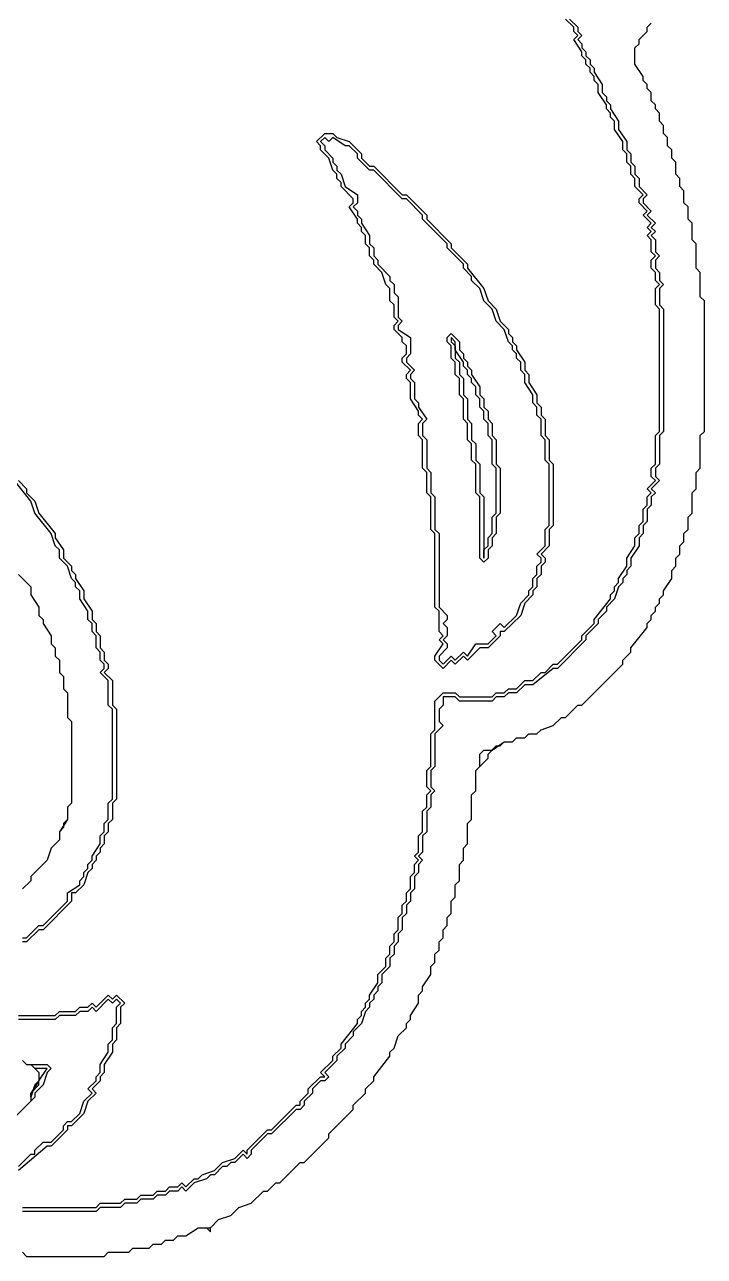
# Model space of a CAD drawing. Header units: millimetres. Extents: x 2 to 58.7, y 4.1 to 84.
# Drawn here: x 48.57 to 58.66, y 17.03 to 35.31 of the extents above; entities that cross this region are included whole.
import ezdxf

# ---------------------------------------------------------------- set-up
doc = ezdxf.new("R2010")
doc.units = ezdxf.units.MM
for name, color, linetype, true_color in [('CUT_OUTER', 1, 'Continuous', 0xa7a7a7), ('FILL_HAIR', 5, 'Continuous', 0x905530), ('FILL_WHITE', 4, 'Continuous', 0xf5f3f0), ('RAISED_METAL', 2, 'Continuous', 0xa7a7a7)]:
    doc.layers.add(name, color=color, linetype=linetype, true_color=true_color)

msp = doc.modelspace()

# ---------------------------------------------------------------- linework, layer by layer
at = {"layer": 'CUT_OUTER'}
for points in [[(48.54, 17.091), (48.6, 17.03), (49.752, 17.03), (49.812, 17.091), (50.115, 17.091), (50.176, 17.152), (50.418, 17.152), (50.479, 17.212), (50.6, 17.212), (50.661, 17.273), (50.782, 17.273), (50.842, 17.333), (50.964, 17.333), (51.145, 17.455), (51.267, 17.455), (51.327, 17.394), (51.327, 17.455), (51.448, 17.576), (51.63, 17.636), (51.751, 17.758), (51.933, 17.818), (52.115, 18), (52.176, 18), (52.297, 18.121), (52.357, 18.121), (52.66, 18.424), (52.721, 18.424), (53.084, 18.788), (53.084, 18.848), (53.448, 19.212), (53.448, 19.273), (53.63, 19.455), (53.63, 19.515), (53.751, 19.636), (53.751, 19.697), (53.993, 20), (53.993, 20.061), (54.054, 20.121), (54.115, 20.303), (54.236, 20.424), (54.236, 20.485), (54.296, 20.545), (54.296, 20.606), (54.418, 20.788), (54.418, 20.909), (54.478, 20.97), (54.478, 21.03), (54.599, 21.212), (54.599, 21.333), (54.66, 21.394), (54.66, 21.515), (54.721, 21.576), (54.721, 21.697), (54.781, 21.758), (54.781, 21.879), (54.842, 21.939), (54.842, 22.061), (54.902, 22.121), (54.902, 22.303), (54.963, 22.364), (54.963, 22.545), (55.024, 22.606), (55.024, 22.848), (55.084, 22.909), (55.084, 23.091), (55.145, 23.152), (55.145, 23.455), (55.205, 23.515), (55.205, 23.879), (55.266, 23.939), (55.266, 24.242), (55.448, 24.424), (55.448, 24.485), (55.569, 24.606), (55.63, 24.606), (55.69, 24.667), (55.811, 24.667), (55.872, 24.727), (55.993, 24.727), (56.054, 24.788), (56.175, 24.788), (56.236, 24.848), (56.417, 24.909), (56.539, 25.03), (56.599, 25.03), (56.781, 25.212), (56.842, 25.212), (57.448, 25.818), (57.448, 25.879), (57.569, 26), (57.569, 26.061), (57.811, 26.364), (57.811, 26.424), (57.872, 26.485), (57.872, 26.545), (57.932, 26.606), (57.932, 26.667), (57.993, 26.727), (57.993, 26.788), (58.054, 26.848), (58.054, 26.909), (58.175, 27.091), (58.175, 27.212), (58.235, 27.273), (58.235, 27.394), (58.296, 27.455), (58.296, 27.576), (58.357, 27.636), (58.357, 27.758), (58.417, 27.818), (58.417, 28), (58.478, 28.061), (58.478, 28.364), (58.538, 28.424), (58.538, 28.667), (58.599, 28.727), (58.599, 29.212), (58.66, 29.273), (58.66, 31.212), (58.599, 31.273), (58.599, 31.636), (58.538, 31.697), (58.538, 32.061), (58.478, 32.121), (58.478, 32.364), (58.417, 32.424), (58.417, 32.606), (58.357, 32.667), (58.357, 32.848), (58.296, 32.909), (58.296, 33.03), (58.235, 33.091), (58.235, 33.273), (58.175, 33.333), (58.175, 33.455), (58.114, 33.515), (58.114, 33.636), (58.054, 33.697), (58.054, 33.818), (57.993, 33.879), (57.993, 34), (57.932, 34.061), (57.932, 34.121), (57.872, 34.182), (57.872, 34.303), (57.811, 34.364), (57.811, 34.424), (57.751, 34.485), (57.751, 34.545), (57.629, 34.727), (57.629, 34.97), (57.69, 35.03), (57.69, 35.091), (57.811, 35.212), (57.811, 35.273), (57.872, 35.333)], [(48.54, 27.091), (48.661, 26.97), (48.661, 26.848), (48.782, 26.667), (48.782, 26.545), (48.843, 26.485), (48.843, 26.424), (48.964, 26.242), (48.964, 26.121), (49.024, 26.061), (49.024, 25.939), (49.085, 25.879), (49.085, 25.697), (49.146, 25.636), (49.146, 25.455), (49.206, 25.394), (49.206, 25.03), (49.267, 24.97), (49.267, 23.758), (49.206, 23.697), (49.206, 23.515), (49.085, 23.333), (49.085, 23.212), (48.964, 23.091), (48.903, 22.909), (48.661, 22.667), (48.661, 22.606), (48.54, 22.485)], [(48.54, 19.939), (48.6, 19.879), (48.661, 19.879), (48.782, 19.758), (48.782, 19.636), (48.661, 19.455), (48.661, 19.333), (48.418, 19.091)]]:
    msp.add_lwpolyline(points, dxfattribs=at)
at = {"layer": 'FILL_HAIR'}
for points in [[(48.54, 17.758), (49.63, 17.758), (49.691, 17.818), (49.994, 17.818), (50.055, 17.879), (50.236, 17.879), (50.297, 17.939), (50.479, 17.939), (50.539, 18), (50.661, 18), (50.721, 18.061), (50.842, 18.061), (50.903, 18.121), (50.964, 18.061), (51.085, 18.182), (51.145, 18.182), (51.206, 18.242), (51.388, 18.303), (51.509, 18.424), (51.691, 18.485), (51.812, 18.606), (51.873, 18.545), (51.873, 18.606), (52.176, 18.909), (52.236, 18.909), (52.6, 19.273), (52.66, 19.273), (52.66, 19.333), (52.781, 19.455), (52.781, 19.515), (52.963, 19.697), (53.024, 19.697), (52.963, 19.758), (53.145, 19.939), (53.145, 20), (53.266, 20.121), (53.266, 20.182), (53.509, 20.485), (53.509, 20.545), (53.569, 20.606), (53.569, 20.667), (53.63, 20.727), (53.63, 20.788), (53.69, 20.848), (53.69, 20.909), (53.812, 21.091), (53.812, 21.212), (53.933, 21.333), (53.933, 21.455), (53.993, 21.515), (53.993, 21.636), (54.054, 21.697), (54.054, 21.818), (54.115, 21.879), (54.115, 22.061), (54.175, 22.121), (54.175, 22.242), (54.236, 22.303), (54.236, 22.424), (54.296, 22.485), (54.296, 22.667), (54.357, 22.727), (54.357, 22.848), (54.418, 22.909), (54.357, 22.97), (54.418, 23.03), (54.418, 23.273), (54.478, 23.333), (54.478, 23.636), (54.539, 23.697), (54.539, 23.879), (54.599, 23.939), (54.539, 24), (54.539, 24.242), (54.599, 24.303), (54.599, 24.788), (54.66, 24.848), (54.66, 25.273), (54.781, 25.394), (54.963, 25.394), (55.024, 25.333), (55.508, 25.333), (55.569, 25.394), (55.69, 25.394), (55.751, 25.455), (55.872, 25.455), (55.993, 25.576), (56.114, 25.576), (56.236, 25.697), (56.296, 25.697), (56.417, 25.818), (56.478, 25.818), (56.842, 26.182), (56.842, 26.242), (57.023, 26.424), (57.023, 26.485), (57.266, 26.788), (57.266, 26.848), (57.326, 26.909), (57.326, 26.97), (57.387, 27.03), (57.387, 27.091), (57.508, 27.273), (57.508, 27.394), (57.629, 27.576), (57.629, 27.697), (57.69, 27.758), (57.69, 27.879), (57.751, 27.939), (57.751, 28.121), (57.811, 28.182), (57.811, 28.303), (57.872, 28.364), (57.811, 28.424), (57.932, 28.545), (57.872, 28.606), (57.872, 28.727), (57.932, 28.788), (57.932, 29.212), (57.993, 29.273), (57.993, 31.091), (57.932, 31.152), (57.932, 31.394), (57.993, 31.455), (57.932, 31.515), (57.932, 31.636), (57.872, 31.697), (57.872, 31.818), (57.932, 31.879), (57.872, 31.939), (57.872, 32.121), (57.811, 32.182), (57.872, 32.242), (57.811, 32.303), (57.872, 32.364), (57.751, 32.485), (57.811, 32.545), (57.69, 32.667), (57.69, 32.727), (57.751, 32.788), (57.629, 32.909), (57.629, 33.03), (57.569, 33.091), (57.569, 33.212), (57.508, 33.273), (57.508, 33.394), (57.448, 33.455), (57.448, 33.576), (57.326, 33.758), (57.326, 33.879), (57.266, 33.939), (57.266, 34), (57.205, 34.061), (57.205, 34.121), (57.084, 34.303), (57.084, 34.424), (57.023, 34.485), (57.023, 34.545), (56.963, 34.606), (56.963, 34.667), (56.902, 34.727), (56.902, 34.788), (56.842, 34.848), (56.842, 34.909), (56.72, 35.091), (56.781, 35.152), (56.72, 35.212), (56.72, 35.273), (56.599, 35.394)], [(48.479, 28.545), (48.6, 28.424), (48.6, 28.364), (48.721, 28.242), (48.782, 28.061), (49.024, 27.758), (49.024, 27.697), (49.146, 27.515), (49.146, 27.394), (49.267, 27.273), (49.267, 27.212), (49.327, 27.152), (49.327, 27.091), (49.449, 26.909), (49.449, 26.788), (49.57, 26.606), (49.57, 26.485), (49.63, 26.424), (49.63, 26.303), (49.691, 26.242), (49.691, 26.061), (49.752, 26), (49.752, 25.879), (49.812, 25.818), (49.812, 25.758), (49.752, 25.697), (49.873, 25.576), (49.873, 25.212), (49.933, 25.152), (49.933, 23.818), (49.873, 23.758), (49.873, 23.515), (49.812, 23.455), (49.812, 23.333), (49.752, 23.273), (49.752, 23.152), (49.691, 23.091), (49.691, 23.03), (49.63, 22.97), (49.63, 22.909), (49.57, 22.848), (49.57, 22.788), (49.509, 22.727), (49.449, 22.545), (49.327, 22.424), (49.267, 22.424), (49.267, 22.303), (48.843, 21.879), (48.782, 21.879), (48.6, 21.697), (48.54, 21.697)], [(48.479, 20.606), (49.024, 20.606), (49.085, 20.667), (49.327, 20.667), (49.388, 20.727), (49.509, 20.727), (49.57, 20.788), (49.63, 20.727), (49.812, 20.909), (49.873, 20.848), (49.933, 20.909), (50.055, 20.788), (49.994, 20.727), (49.994, 20.485), (49.933, 20.424), (49.933, 20.242), (49.873, 20.182), (49.873, 20.061), (49.752, 19.879), (49.752, 19.758), (49.691, 19.697), (49.691, 19.636), (49.57, 19.515), (49.63, 19.455), (49.509, 19.333), (49.449, 19.152), (49.267, 18.97), (49.206, 18.97), (49.206, 18.909), (48.964, 18.667), (48.903, 18.667), (48.479, 18.303)]]:
    msp.add_lwpolyline(points, dxfattribs=at)
msp.add_lwpolyline([(53.024, 33.697), (53.145, 33.697), (53.206, 33.636), (53.387, 33.576), (53.569, 33.394), (53.569, 33.333), (53.69, 33.212), (53.751, 33.212), (54.175, 32.788), (54.236, 32.788), (54.539, 32.485), (54.539, 32.424), (54.902, 32.061), (54.902, 32), (55.145, 31.758), (55.145, 31.697), (55.387, 31.394), (55.448, 31.212), (55.569, 31.091), (55.63, 30.909), (55.751, 30.788), (55.751, 30.727), (55.811, 30.667), (55.811, 30.606), (55.872, 30.545), (55.872, 30.485), (55.993, 30.303), (55.993, 30.182), (56.054, 30.121), (56.054, 30), (56.175, 29.818), (56.175, 29.697), (56.236, 29.636), (56.236, 29.515), (56.296, 29.455), (56.296, 29.212), (56.357, 29.152), (56.357, 28.848), (56.417, 28.788), (56.417, 27.879), (56.357, 27.818), (56.357, 27.576), (56.236, 27.455), (56.296, 27.394), (56.296, 27.333), (56.236, 27.273), (56.236, 27.152), (56.175, 27.091), (56.175, 26.97), (56.114, 26.909), (56.114, 26.848), (55.993, 26.727), (55.933, 26.545), (55.69, 26.303), (55.63, 26.303), (55.63, 26.242), (55.448, 26.061), (55.327, 26.061), (55.145, 25.879), (55.084, 25.939), (54.963, 25.818), (54.902, 25.879), (54.781, 25.758), (54.66, 25.879), (54.66, 25.939), (54.781, 26.121), (54.721, 26.182), (54.781, 26.242), (54.721, 26.303), (54.721, 26.606), (54.66, 26.667), (54.66, 27.758), (54.599, 27.818), (54.599, 28.303), (54.539, 28.364), (54.539, 28.667), (54.478, 28.727), (54.478, 29.152), (54.418, 29.212), (54.418, 29.394), (54.478, 29.455), (54.418, 29.515), (54.418, 29.576), (54.296, 29.758), (54.296, 30), (54.236, 30.061), (54.236, 30.121), (54.296, 30.182), (54.175, 30.303), (54.175, 30.364), (54.236, 30.424), (54.236, 30.545), (54.175, 30.606), (54.175, 30.667), (54.054, 30.788), (54.054, 30.848), (54.115, 30.909), (54.054, 30.97), (54.054, 31.152), (53.993, 31.212), (53.993, 31.394), (53.933, 31.455), (53.872, 31.636), (53.751, 31.758), (53.751, 31.818), (53.69, 31.879), (53.69, 32), (53.63, 32.061), (53.63, 32.182), (53.569, 32.242), (53.569, 32.303), (53.509, 32.364), (53.509, 32.424), (53.387, 32.606), (53.448, 32.667), (53.448, 32.727), (53.266, 32.909), (53.266, 32.97), (53.206, 33.03), (53.206, 33.091), (53.145, 33.152), (53.084, 33.333), (52.963, 33.455), (52.963, 33.515), (52.903, 33.576)], close=True, dxfattribs=at)
at = {"layer": 'FILL_WHITE'}
for points in [[(54.902, 30.667), (54.902, 30.606), (54.963, 30.545), (54.963, 30.364), (55.024, 30.303), (55.024, 30.121), (55.084, 30.061), (55.084, 29.818), (55.145, 29.758), (55.145, 29.455), (55.205, 29.394), (55.205, 29.152), (55.266, 29.091), (55.266, 28.848), (55.327, 28.788), (55.327, 28.364), (55.387, 28.303), (55.387, 27.394), (55.387, 27.515), (55.448, 27.576), (55.448, 27.697), (55.508, 27.758), (55.508, 28), (55.569, 28.061), (55.569, 28.727), (55.508, 28.788), (55.508, 29.152), (55.448, 29.212), (55.448, 29.394), (55.387, 29.455), (55.387, 29.576), (55.327, 29.636), (55.327, 29.758), (55.266, 29.818), (55.266, 29.939), (55.205, 30), (55.205, 30.061), (55.145, 30.121), (55.145, 30.182), (55.084, 30.242), (55.084, 30.303), (54.963, 30.485), (54.963, 30.606)], [(48.903, 19.818), (48.721, 19.818), (48.782, 19.758), (48.782, 19.636), (48.721, 19.576), (48.661, 19.394), (48.661, 19.455), (48.782, 19.576), (48.782, 19.636)]]:
    msp.add_lwpolyline(points, close=True, dxfattribs=at)
at = {"layer": 'RAISED_METAL'}
for points in [[(56.66, 35.394), (56.781, 35.273), (56.781, 35.212), (56.842, 35.152), (56.781, 35.091), (56.842, 35.03), (56.842, 34.97), (56.902, 34.909), (56.902, 34.848), (56.963, 34.788), (56.963, 34.727), (57.023, 34.667), (57.023, 34.606), (57.145, 34.424), (57.145, 34.303), (57.205, 34.242), (57.205, 34.182), (57.266, 34.121), (57.266, 34.061), (57.387, 33.879), (57.387, 33.758), (57.508, 33.576), (57.508, 33.455), (57.569, 33.394), (57.569, 33.273), (57.629, 33.212), (57.629, 33.091), (57.69, 33.03), (57.69, 32.909), (57.811, 32.788), (57.751, 32.727), (57.751, 32.667), (57.872, 32.545), (57.811, 32.485), (57.932, 32.364), (57.872, 32.303), (57.932, 32.242), (57.872, 32.182), (57.932, 32.121), (57.932, 31.939), (57.993, 31.879), (57.932, 31.818), (57.932, 31.697), (57.993, 31.636), (57.993, 31.515), (58.054, 31.455), (57.993, 31.394), (57.993, 31.152), (58.054, 31.091), (58.054, 29.273), (57.993, 29.212), (57.993, 28.788), (57.932, 28.727), (57.932, 28.606), (57.993, 28.545), (57.872, 28.424), (57.932, 28.364), (57.872, 28.303), (57.872, 28.182), (57.811, 28.121), (57.811, 27.939), (57.751, 27.879), (57.751, 27.758), (57.69, 27.697), (57.69, 27.576), (57.569, 27.394), (57.569, 27.273), (57.508, 27.212), (57.508, 27.152), (57.448, 27.091), (57.448, 27.03), (57.387, 26.97), (57.326, 26.788), (57.205, 26.667), (57.205, 26.606), (57.084, 26.485), (57.084, 26.424), (56.902, 26.242), (56.902, 26.182), (56.478, 25.758), (56.417, 25.758), (56.114, 25.515), (55.993, 25.515), (55.872, 25.394), (55.751, 25.394), (55.69, 25.333), (55.569, 25.333), (55.508, 25.273), (55.024, 25.273), (54.963, 25.333), (54.781, 25.333), (54.781, 25.212), (54.721, 25.152), (54.721, 24.97), (54.781, 24.909), (54.66, 24.788), (54.66, 24.303), (54.599, 24.242), (54.599, 24), (54.66, 23.939), (54.599, 23.879), (54.599, 23.697), (54.539, 23.636), (54.539, 23.333), (54.478, 23.273), (54.478, 23.03), (54.418, 22.97), (54.478, 22.909), (54.418, 22.848), (54.418, 22.727), (54.357, 22.667), (54.357, 22.485), (54.296, 22.424), (54.296, 22.303), (54.236, 22.242), (54.236, 22.121), (54.175, 22.061), (54.175, 21.879), (54.115, 21.818), (54.115, 21.697), (54.054, 21.636), (54.054, 21.515), (53.993, 21.455), (53.993, 21.333), (53.872, 21.212), (53.872, 21.091), (53.812, 21.03), (53.812, 20.97), (53.751, 20.909), (53.751, 20.848), (53.69, 20.788), (53.69, 20.727), (53.63, 20.667), (53.569, 20.485), (53.448, 20.364), (53.448, 20.303), (53.327, 20.182), (53.327, 20.121), (53.206, 20), (53.206, 19.939), (53.024, 19.758), (53.084, 19.697), (53.024, 19.636), (52.963, 19.636), (52.842, 19.515), (52.842, 19.455), (52.721, 19.333), (52.721, 19.273), (52.66, 19.212), (52.6, 19.212), (52.236, 18.848), (52.176, 18.848), (51.933, 18.606), (51.933, 18.545), (51.873, 18.485), (51.812, 18.545), (51.691, 18.424), (51.63, 18.424), (51.57, 18.364), (51.509, 18.364), (51.388, 18.242), (51.327, 18.242), (51.267, 18.182), (51.085, 18.121), (50.964, 18), (50.903, 18.061), (50.842, 18), (50.721, 18), (50.661, 17.939), (50.539, 17.939), (50.479, 17.879), (50.297, 17.879), (50.236, 17.818), (50.055, 17.818), (49.994, 17.758), (49.691, 17.758), (49.63, 17.697), (48.54, 17.697)], [(48.54, 17.091), (48.6, 17.03), (49.752, 17.03), (49.812, 17.091), (50.115, 17.091), (50.176, 17.152), (50.418, 17.152), (50.479, 17.212), (50.6, 17.212), (50.661, 17.273), (50.782, 17.273), (50.842, 17.333), (50.964, 17.333), (51.145, 17.455), (51.327, 17.455), (51.448, 17.576), (51.63, 17.636), (51.751, 17.758), (51.933, 17.818), (52.115, 18), (52.176, 18), (52.297, 18.121), (52.357, 18.121), (52.66, 18.424), (52.721, 18.424), (53.084, 18.788), (53.084, 18.848), (53.448, 19.212), (53.448, 19.273), (53.63, 19.455), (53.63, 19.515), (53.751, 19.636), (53.751, 19.697), (53.993, 20), (53.993, 20.061), (54.054, 20.121), (54.115, 20.303), (54.236, 20.424), (54.236, 20.485), (54.296, 20.545), (54.296, 20.606), (54.418, 20.788), (54.418, 20.909), (54.478, 20.97), (54.478, 21.03), (54.599, 21.212), (54.599, 21.333), (54.66, 21.394), (54.66, 21.515), (54.721, 21.576), (54.721, 21.697), (54.781, 21.758), (54.781, 21.879), (54.842, 21.939), (54.842, 22.061), (54.902, 22.121), (54.902, 22.303), (54.963, 22.364), (54.963, 22.545), (55.024, 22.606), (55.024, 22.848), (55.084, 22.909), (55.084, 23.091), (55.145, 23.152), (55.145, 23.455), (55.205, 23.515), (55.205, 23.879), (55.266, 23.939), (55.266, 24.242), (55.327, 24.303), (55.327, 24.485), (55.387, 24.545), (55.508, 24.545), (55.69, 24.667), (55.811, 24.667), (55.872, 24.727), (55.993, 24.727), (56.054, 24.788), (56.175, 24.788), (56.236, 24.848), (56.417, 24.909), (56.539, 25.03), (56.599, 25.03), (56.781, 25.212), (56.842, 25.212), (57.448, 25.818), (57.448, 25.879), (57.569, 26), (57.569, 26.061), (57.811, 26.364), (57.811, 26.424), (57.872, 26.485), (57.872, 26.545), (57.932, 26.606), (57.932, 26.667), (57.993, 26.727), (57.993, 26.788), (58.054, 26.848), (58.054, 26.909), (58.175, 27.091), (58.175, 27.212), (58.235, 27.273), (58.235, 27.394), (58.296, 27.455), (58.296, 27.576), (58.357, 27.636), (58.357, 27.758), (58.417, 27.818), (58.417, 28), (58.478, 28.061), (58.478, 28.364), (58.538, 28.424), (58.538, 28.667), (58.599, 28.727), (58.599, 29.212), (58.66, 29.273), (58.66, 31.212), (58.599, 31.273), (58.599, 31.636), (58.538, 31.697), (58.538, 32.061), (58.478, 32.121), (58.478, 32.364), (58.417, 32.424), (58.417, 32.606), (58.357, 32.667), (58.357, 32.848), (58.296, 32.909), (58.296, 33.03), (58.235, 33.091), (58.235, 33.273), (58.175, 33.333), (58.175, 33.455), (58.114, 33.515), (58.114, 33.636), (58.054, 33.697), (58.054, 33.818), (57.993, 33.879), (57.993, 34), (57.932, 34.061), (57.932, 34.121), (57.872, 34.182), (57.872, 34.303), (57.811, 34.364), (57.811, 34.424), (57.751, 34.485), (57.751, 34.545), (57.629, 34.727), (57.629, 34.97), (57.69, 35.03), (57.69, 35.091), (57.811, 35.212), (57.811, 35.273), (57.872, 35.333)], [(48.54, 21.758), (48.6, 21.758), (48.782, 21.939), (48.843, 21.939), (49.206, 22.303), (49.206, 22.424), (49.388, 22.545), (49.388, 22.606), (49.449, 22.667), (49.449, 22.727), (49.509, 22.788), (49.509, 22.848), (49.57, 22.909), (49.57, 22.97), (49.691, 23.152), (49.691, 23.273), (49.752, 23.333), (49.752, 23.455), (49.812, 23.515), (49.812, 23.758), (49.873, 23.818), (49.873, 25.152), (49.812, 25.212), (49.812, 25.576), (49.691, 25.697), (49.752, 25.758), (49.752, 25.818), (49.691, 25.879), (49.691, 26), (49.63, 26.061), (49.63, 26.242), (49.57, 26.303), (49.57, 26.424), (49.509, 26.485), (49.509, 26.606), (49.388, 26.788), (49.388, 26.909), (49.327, 26.97), (49.327, 27.03), (49.267, 27.091), (49.206, 27.273), (49.085, 27.394), (49.085, 27.515), (49.024, 27.576), (48.964, 27.758), (48.721, 28.061), (48.661, 28.242), (48.418, 28.545)], [(48.479, 27.152), (48.661, 26.97), (48.661, 26.848), (48.782, 26.667), (48.782, 26.545), (48.843, 26.485), (48.843, 26.424), (48.964, 26.242), (48.964, 26.121), (49.024, 26.061), (49.024, 25.939), (49.085, 25.879), (49.085, 25.697), (49.146, 25.636), (49.146, 25.455), (49.206, 25.394), (49.206, 25.03), (49.267, 24.97), (49.267, 23.758), (49.206, 23.697), (49.206, 23.515), (49.146, 23.455), (49.146, 23.394), (49.085, 23.333), (49.085, 23.212), (48.964, 23.091), (48.903, 22.909), (48.661, 22.667), (48.661, 22.606), (48.54, 22.485)], [(48.479, 18.364), (48.661, 18.545), (48.721, 18.545), (48.721, 18.606), (48.843, 18.727), (48.964, 18.727), (49.146, 18.909), (49.146, 18.97), (49.206, 19.03), (49.267, 19.03), (49.388, 19.152), (49.449, 19.333), (49.57, 19.455), (49.509, 19.515), (49.63, 19.636), (49.63, 19.697), (49.691, 19.758), (49.691, 19.879), (49.812, 20.061), (49.812, 20.182), (49.873, 20.242), (49.873, 20.424), (49.933, 20.485), (49.933, 20.727), (49.994, 20.788), (49.933, 20.848), (49.873, 20.788), (49.812, 20.848), (49.63, 20.667), (49.57, 20.727), (49.509, 20.667), (49.388, 20.667), (49.327, 20.606), (49.085, 20.606), (49.024, 20.545), (48.479, 20.545)], [(48.54, 19.939), (48.6, 19.879), (48.903, 19.879), (48.964, 19.818), (48.903, 19.758), (48.843, 19.576), (48.721, 19.455), (48.721, 19.394), (48.418, 19.091)]]:
    msp.add_lwpolyline(points, dxfattribs=at)
for points in [[(53.024, 33.636), (52.963, 33.576), (53.024, 33.515), (53.024, 33.455), (53.145, 33.333), (53.145, 33.273), (53.206, 33.212), (53.206, 33.152), (53.266, 33.091), (53.327, 32.909), (53.509, 32.788), (53.509, 32.667), (53.448, 32.606), (53.509, 32.545), (53.509, 32.485), (53.569, 32.424), (53.569, 32.364), (53.69, 32.182), (53.69, 32.061), (53.751, 32), (53.751, 31.879), (53.812, 31.818), (53.812, 31.758), (53.993, 31.576), (53.993, 31.515), (54.054, 31.455), (54.054, 31.333), (54.115, 31.273), (54.115, 30.97), (54.175, 30.909), (54.115, 30.848), (54.115, 30.788), (54.296, 30.667), (54.296, 30.424), (54.236, 30.364), (54.236, 30.303), (54.357, 30.182), (54.296, 30.121), (54.296, 30.061), (54.357, 30), (54.357, 29.758), (54.418, 29.697), (54.418, 29.636), (54.539, 29.455), (54.478, 29.394), (54.478, 29.212), (54.539, 29.152), (54.539, 28.727), (54.599, 28.667), (54.599, 28.364), (54.66, 28.303), (54.66, 27.818), (54.721, 27.758), (54.721, 26.667), (54.842, 26.545), (54.842, 26.485), (54.781, 26.424), (54.842, 26.364), (54.842, 26.242), (54.781, 26.182), (54.842, 26.121), (54.842, 26.061), (54.721, 25.939), (54.721, 25.879), (54.781, 25.818), (54.902, 25.939), (54.963, 25.879), (55.084, 26), (55.145, 25.939), (55.266, 26.121), (55.448, 26.121), (55.569, 26.242), (55.508, 26.303), (55.63, 26.424), (55.69, 26.364), (55.872, 26.545), (55.933, 26.727), (56.054, 26.848), (56.054, 26.909), (56.114, 26.97), (56.114, 27.091), (56.175, 27.152), (56.175, 27.273), (56.236, 27.333), (56.236, 27.394), (56.175, 27.455), (56.296, 27.576), (56.296, 27.818), (56.357, 27.879), (56.357, 28.788), (56.296, 28.848), (56.296, 29.152), (56.236, 29.212), (56.236, 29.455), (56.175, 29.515), (56.175, 29.636), (56.114, 29.697), (56.114, 29.818), (55.993, 30), (55.993, 30.121), (55.933, 30.182), (55.933, 30.303), (55.872, 30.364), (55.872, 30.424), (55.811, 30.485), (55.811, 30.545), (55.751, 30.606), (55.69, 30.788), (55.569, 30.909), (55.508, 31.091), (55.387, 31.212), (55.327, 31.394), (55.205, 31.515), (55.205, 31.576), (55.084, 31.697), (55.084, 31.758), (54.842, 32), (54.842, 32.061), (54.478, 32.424), (54.478, 32.485), (54.236, 32.727), (54.175, 32.727), (53.751, 33.152), (53.69, 33.152), (53.509, 33.333), (53.509, 33.394), (53.387, 33.515), (53.327, 33.515), (53.145, 33.636), (53.084, 33.576)], [(54.902, 30.727), (55.024, 30.606), (55.024, 30.485), (55.084, 30.424), (55.084, 30.364), (55.145, 30.303), (55.145, 30.242), (55.205, 30.182), (55.205, 30.121), (55.327, 29.939), (55.327, 29.818), (55.387, 29.758), (55.387, 29.636), (55.448, 29.576), (55.448, 29.455), (55.508, 29.394), (55.508, 29.212), (55.569, 29.152), (55.569, 28.788), (55.63, 28.727), (55.63, 28.061), (55.569, 28), (55.569, 27.758), (55.508, 27.697), (55.508, 27.576), (55.448, 27.515), (55.448, 27.394), (55.387, 27.333), (55.327, 27.394), (55.327, 28.303), (55.266, 28.364), (55.266, 28.788), (55.205, 28.848), (55.205, 29.091), (55.145, 29.152), (55.145, 29.394), (55.084, 29.455), (55.084, 29.758), (55.024, 29.818), (55.024, 30.061), (54.963, 30.121), (54.963, 30.303), (54.902, 30.364), (54.902, 30.545), (54.842, 30.606), (54.842, 30.667)]]:
    msp.add_lwpolyline(points, close=True, dxfattribs=at)

doc.saveas('drawing.dxf')
